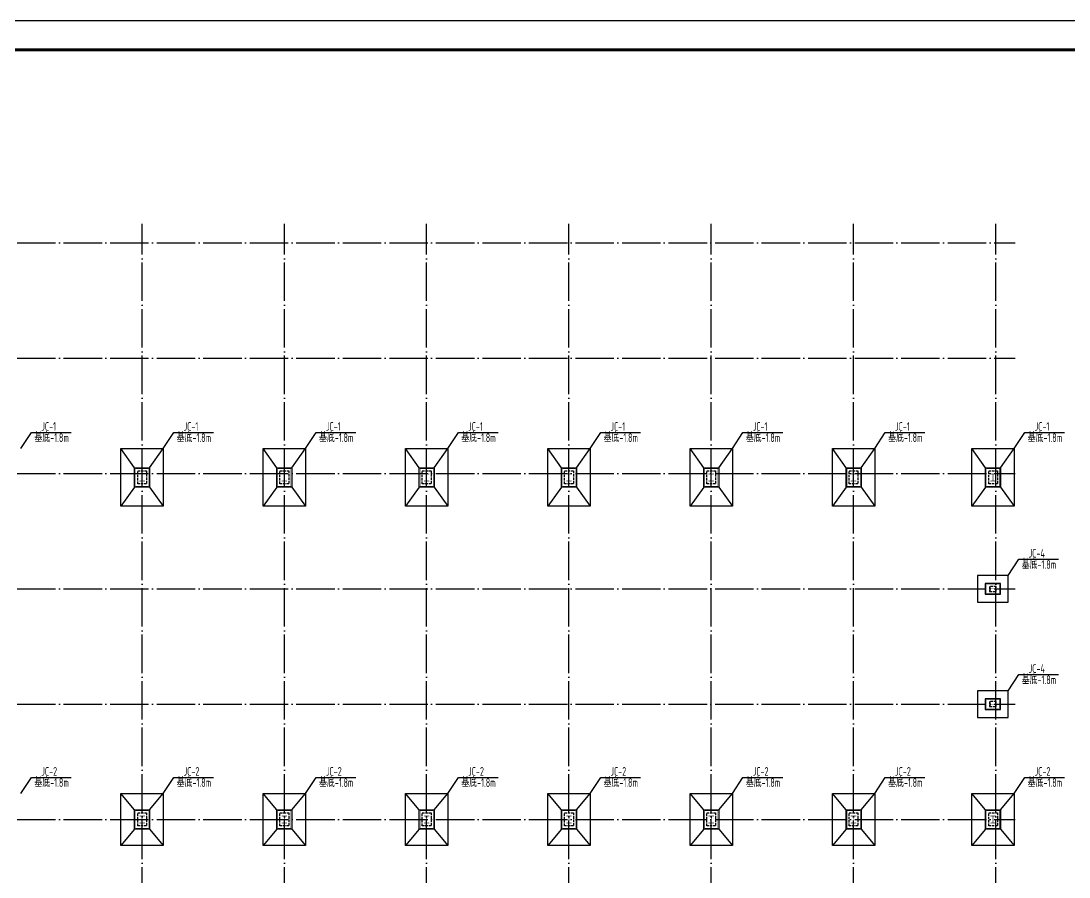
# Model space of a CAD drawing. Extents: x 8844666 to 9156203, y 1662182 to 2655606.
# Drawn here: x 9074089 to 9128598, y 2506044 to 2550594 of the extents above; entities that cross this region are included whole.
import ezdxf

# ---------------------------------------------------------------- set-up
doc = ezdxf.new("R2010")
doc.units = 0
doc.header["$LTSCALE"] = 1000
doc.header["$MEASUREMENT"] = 0
doc.linetypes.add('DASH', pattern=[0.35, 0.25, -0.1])
doc.linetypes.add('DOTE', pattern=[2.42, 2, -0.2, 0.02, -0.2])
for name, color, linetype in [('1000', 2, 'CONTINUOUS'), ('DOTE', 8, 'DOTE'), ('PUB_TITLE', 4, 'CONTINUOUS'), ('一般文字', 6, 'CONTINUOUS'), ('基础', 2, 'CONTINUOUS'), ('柱', 2, 'CONTINUOUS'), ('柱集中标注', 2, 'CONTINUOUS')]:
    doc.layers.add(name, color=color, linetype=linetype)
doc.styles.add('TSSD_REIN', font='atssdeng.shx', dxfattribs={"width": 0.7, "bigfont": 'atssdchn.shx'})

msp = doc.modelspace()

# ---------------------------------------------------------------- hatches: boundary and pattern name
at = {"layer": '柱'}
for color, points in [(2, [(9080529.3, 2526640.8), (9080249.3, 2526640.8), (9080249.3, 2526672.8), (9080377.3, 2526672.8), (9080377.3, 2527008.8), (9080249.3, 2527008.8), (9080249.3, 2527040.8), (9080529.3, 2527040.8), (9080529.3, 2527008.8), (9080401.3, 2527008.8), (9080401.3, 2526672.8), (9080529.3, 2526672.8)]), (2, [(9087929.3, 2526640.8), (9087649.3, 2526640.8), (9087649.3, 2526672.8), (9087777.3, 2526672.8), (9087777.3, 2527008.8), (9087649.3, 2527008.8), (9087649.3, 2527040.8), (9087929.3, 2527040.8), (9087929.3, 2527008.8), (9087801.3, 2527008.8), (9087801.3, 2526672.8), (9087929.3, 2526672.8)]), (2, [(9095329.3, 2526640.8), (9095049.3, 2526640.8), (9095049.3, 2526672.8), (9095177.3, 2526672.8), (9095177.3, 2527008.8), (9095049.3, 2527008.8), (9095049.3, 2527040.8), (9095329.3, 2527040.8), (9095329.3, 2527008.8), (9095201.3, 2527008.8), (9095201.3, 2526672.8), (9095329.3, 2526672.8)]), (2, [(9102729.3, 2526640.8), (9102449.3, 2526640.8), (9102449.3, 2526672.8), (9102577.3, 2526672.8), (9102577.3, 2527008.8), (9102449.3, 2527008.8), (9102449.3, 2527040.8), (9102729.3, 2527040.8), (9102729.3, 2527008.8), (9102601.3, 2527008.8), (9102601.3, 2526672.8), (9102729.3, 2526672.8)]), (2, [(9110129.3, 2526640.8), (9109849.3, 2526640.8), (9109849.3, 2526672.8), (9109977.3, 2526672.8), (9109977.3, 2527008.8), (9109849.3, 2527008.8), (9109849.3, 2527040.8), (9110129.3, 2527040.8), (9110129.3, 2527008.8), (9110001.3, 2527008.8), (9110001.3, 2526672.8), (9110129.3, 2526672.8)]), (2, [(9117529.3, 2526640.8), (9117249.3, 2526640.8), (9117249.3, 2526672.8), (9117377.3, 2526672.8), (9117377.3, 2527008.8), (9117249.3, 2527008.8), (9117249.3, 2527040.8), (9117529.3, 2527040.8), (9117529.3, 2527008.8), (9117401.3, 2527008.8), (9117401.3, 2526672.8), (9117529.3, 2526672.8)]), (2, [(9124789.3, 2526640.8), (9124509.3, 2526640.8), (9124509.3, 2526672.8), (9124637.3, 2526672.8), (9124637.3, 2527008.8), (9124509.3, 2527008.8), (9124509.3, 2527040.8), (9124789.3, 2527040.8), (9124789.3, 2527008.8), (9124661.3, 2527008.8), (9124661.3, 2526672.8), (9124789.3, 2526672.8)]), (3, [(9124789.3, 2520930.8), (9124789.3, 2521150.8), (9124757.3, 2521150.8), (9124757.3, 2521052.8), (9124521.3, 2521052.8), (9124521.3, 2521150.8), (9124489.3, 2521150.8), (9124489.3, 2520930.8), (9124521.3, 2520930.8), (9124521.3, 2521028.8), (9124757.3, 2521028.8), (9124757.3, 2520930.8)]), (3, [(9124789.3, 2514930.8), (9124789.3, 2515150.8), (9124757.3, 2515150.8), (9124757.3, 2515052.8), (9124521.3, 2515052.8), (9124521.3, 2515150.8), (9124489.3, 2515150.8), (9124489.3, 2514930.8), (9124521.3, 2514930.8), (9124521.3, 2515028.8), (9124757.3, 2515028.8), (9124757.3, 2514930.8)]), (2, [(9080529.3, 2508840.8), (9080249.3, 2508840.8), (9080249.3, 2508872.8), (9080377.3, 2508872.8), (9080377.3, 2509208.8), (9080249.3, 2509208.8), (9080249.3, 2509240.8), (9080529.3, 2509240.8), (9080529.3, 2509208.8), (9080401.3, 2509208.8), (9080401.3, 2508872.8), (9080529.3, 2508872.8)]), (2, [(9087929.3, 2508840.8), (9087649.3, 2508840.8), (9087649.3, 2508872.8), (9087777.3, 2508872.8), (9087777.3, 2509208.8), (9087649.3, 2509208.8), (9087649.3, 2509240.8), (9087929.3, 2509240.8), (9087929.3, 2509208.8), (9087801.3, 2509208.8), (9087801.3, 2508872.8), (9087929.3, 2508872.8)]), (2, [(9095329.3, 2508840.8), (9095049.3, 2508840.8), (9095049.3, 2508872.8), (9095177.3, 2508872.8), (9095177.3, 2509208.8), (9095049.3, 2509208.8), (9095049.3, 2509240.8), (9095329.3, 2509240.8), (9095329.3, 2509208.8), (9095201.3, 2509208.8), (9095201.3, 2508872.8), (9095329.3, 2508872.8)]), (2, [(9102729.3, 2508840.8), (9102449.3, 2508840.8), (9102449.3, 2508872.8), (9102577.3, 2508872.8), (9102577.3, 2509208.8), (9102449.3, 2509208.8), (9102449.3, 2509240.8), (9102729.3, 2509240.8), (9102729.3, 2509208.8), (9102601.3, 2509208.8), (9102601.3, 2508872.8), (9102729.3, 2508872.8)]), (2, [(9110129.3, 2508840.8), (9109849.3, 2508840.8), (9109849.3, 2508872.8), (9109977.3, 2508872.8), (9109977.3, 2509208.8), (9109849.3, 2509208.8), (9109849.3, 2509240.8), (9110129.3, 2509240.8), (9110129.3, 2509208.8), (9110001.3, 2509208.8), (9110001.3, 2508872.8), (9110129.3, 2508872.8)]), (2, [(9117529.3, 2508840.8), (9117249.3, 2508840.8), (9117249.3, 2508872.8), (9117377.3, 2508872.8), (9117377.3, 2509208.8), (9117249.3, 2509208.8), (9117249.3, 2509240.8), (9117529.3, 2509240.8), (9117529.3, 2509208.8), (9117401.3, 2509208.8), (9117401.3, 2508872.8), (9117529.3, 2508872.8)]), (2, [(9124789.3, 2508840.8), (9124509.3, 2508840.8), (9124509.3, 2508872.8), (9124637.3, 2508872.8), (9124637.3, 2509208.8), (9124509.3, 2509208.8), (9124509.3, 2509240.8), (9124789.3, 2509240.8), (9124789.3, 2509208.8), (9124661.3, 2509208.8), (9124661.3, 2508872.8), (9124789.3, 2508872.8)])]:
    msp.add_hatch(color=color, dxfattribs=at).paths.add_polyline_path(points)

# ---------------------------------------------------------------- linework, layer by layer
at = {"layer": '1000', "color": 3, "linetype": 'DASH', "ltscale": 0.5}
for points in [[(9080159.3, 2527180.8), (9080619.3, 2527180.8), (9080619.3, 2526500.8), (9080159.3, 2526500.8)], [(9087559.3, 2527180.8), (9088019.3, 2527180.8), (9088019.3, 2526500.8), (9087559.3, 2526500.8)], [(9094959.3, 2527180.8), (9095419.3, 2527180.8), (9095419.3, 2526500.8), (9094959.3, 2526500.8)], [(9102359.3, 2527180.8), (9102819.3, 2527180.8), (9102819.3, 2526500.8), (9102359.3, 2526500.8)], [(9109759.3, 2527180.8), (9110219.3, 2527180.8), (9110219.3, 2526500.8), (9109759.3, 2526500.8)], [(9117159.3, 2527180.8), (9117619.3, 2527180.8), (9117619.3, 2526500.8), (9117159.3, 2526500.8)], [(9124419.3, 2527180.8), (9124879.3, 2527180.8), (9124879.3, 2526500.8), (9124419.3, 2526500.8)], [(9124809.3, 2521170.8), (9124469.3, 2521170.8), (9124469.3, 2520910.8), (9124809.3, 2520910.8)], [(9124809.3, 2515170.8), (9124469.3, 2515170.8), (9124469.3, 2514910.8), (9124809.3, 2514910.8)], [(9080159.3, 2509380.8), (9080619.3, 2509380.8), (9080619.3, 2508700.8), (9080159.3, 2508700.8)], [(9087559.3, 2509380.8), (9088019.3, 2509380.8), (9088019.3, 2508700.8), (9087559.3, 2508700.8)], [(9094959.3, 2509380.8), (9095419.3, 2509380.8), (9095419.3, 2508700.8), (9094959.3, 2508700.8)], [(9102359.3, 2509380.8), (9102819.3, 2509380.8), (9102819.3, 2508700.8), (9102359.3, 2508700.8)], [(9109759.3, 2509380.8), (9110219.3, 2509380.8), (9110219.3, 2508700.8), (9109759.3, 2508700.8)], [(9117159.3, 2509380.8), (9117619.3, 2509380.8), (9117619.3, 2508700.8), (9117159.3, 2508700.8)], [(9124419.3, 2509380.8), (9124879.3, 2509380.8), (9124879.3, 2508700.8), (9124419.3, 2508700.8)]]:
    msp.add_lwpolyline(points, close=True, dxfattribs=at)
at = {"layer": 'DOTE'}
for p, q in [((9080389.3, 2490040.8), (9080389.3, 2540040.8)), ((9087789.3, 2490040.8), (9087789.3, 2540040.8)), ((9095189.3, 2490040.8), (9095189.3, 2540040.8)), ((9102589.3, 2490040.8), (9102589.3, 2540040.8)), ((9109989.3, 2490040.8), (9109989.3, 2540040.8)), ((9117389.3, 2490040.8), (9117389.3, 2540040.8)), ((9124789.3, 2490040.8), (9124789.3, 2540040.8)), ((8916589.3, 2539040.8), (9125789.3, 2539040.8)), ((8916589.3, 2533040.8), (9125789.3, 2533040.8)), ((8916589.3, 2527040.8), (9125789.3, 2527040.8)), ((8916589.3, 2521040.8), (9125789.3, 2521040.8)), ((8916589.3, 2515040.8), (9125789.3, 2515040.8)), ((8916589.3, 2509040.8), (9125789.3, 2509040.8))]:
    msp.add_line(p, q, dxfattribs=at)
at = {"layer": 'PUB_TITLE'}
msp.add_lwpolyline([(8903902.8, 2461493.8), (9156202.8, 2461493.8), (9156202.8, 2550593.8), (8903902.8, 2550593.8)], close=True, dxfattribs=at)
at = {"layer": 'PUB_TITLE', "const_width": 150}
msp.add_lwpolyline([(8907652.8, 2462993.8), (9154702.8, 2462993.8), (9154702.8, 2549093.8), (8907652.8, 2549093.8)], close=True, dxfattribs=at)
at = {"layer": '一般文字', "color": 6}
for points in [[(9074089.3, 2528340.8), (9074639.6, 2529180.4), (9076704.9, 2529180.4)], [(9081489.3, 2528340.8), (9082039.6, 2529180.4), (9084104.9, 2529180.4)], [(9088889.3, 2528340.8), (9089439.6, 2529180.4), (9091504.9, 2529180.4)], [(9096289.3, 2528340.8), (9096839.6, 2529180.4), (9098904.9, 2529180.4)], [(9103689.3, 2528340.8), (9104239.6, 2529180.4), (9106304.9, 2529180.4)], [(9111089.3, 2528340.8), (9111639.6, 2529180.4), (9113704.9, 2529180.4)], [(9118489.3, 2528340.8), (9119039.6, 2529180.4), (9121104.9, 2529180.4)], [(9125749.3, 2528340.8), (9126299.6, 2529180.4), (9128364.9, 2529180.4)], [(9125439.3, 2521740.8), (9125989.6, 2522580.4), (9128054.9, 2522580.4)], [(9125439.3, 2515740.8), (9125989.6, 2516580.4), (9128054.9, 2516580.4)], [(9074089.3, 2510390.8), (9074639.6, 2511230.4), (9076704.9, 2511230.4)], [(9081489.3, 2510390.8), (9082039.6, 2511230.4), (9084104.9, 2511230.4)], [(9088889.3, 2510390.8), (9089439.6, 2511230.4), (9091504.9, 2511230.4)], [(9096289.3, 2510390.8), (9096839.6, 2511230.4), (9098904.9, 2511230.4)], [(9103689.3, 2510390.8), (9104239.6, 2511230.4), (9106304.9, 2511230.4)], [(9111089.3, 2510390.8), (9111639.6, 2511230.4), (9113704.9, 2511230.4)], [(9118489.3, 2510390.8), (9119039.6, 2511230.4), (9121104.9, 2511230.4)], [(9125749.3, 2510390.8), (9126299.6, 2511230.4), (9128364.9, 2511230.4)]]:
    msp.add_lwpolyline(points, dxfattribs=at)
at = {"layer": '基础'}
for p, q in [((9079999.3, 2527340.8), (9079289.3, 2528340.8)), ((9080779.3, 2527340.8), (9081489.3, 2528340.8)), ((9087399.3, 2527340.8), (9086689.3, 2528340.8)), ((9088179.3, 2527340.8), (9088889.3, 2528340.8)), ((9094799.3, 2527340.8), (9094089.3, 2528340.8)), ((9095579.3, 2527340.8), (9096289.3, 2528340.8)), ((9102199.3, 2527340.8), (9101489.3, 2528340.8)), ((9102979.3, 2527340.8), (9103689.3, 2528340.8)), ((9109599.3, 2527340.8), (9108889.3, 2528340.8)), ((9110379.3, 2527340.8), (9111089.3, 2528340.8)), ((9116999.3, 2527340.8), (9116289.3, 2528340.8)), ((9117779.3, 2527340.8), (9118489.3, 2528340.8)), ((9124259.3, 2527340.8), (9123549.3, 2528340.8)), ((9125039.3, 2527340.8), (9125749.3, 2528340.8)), ((9079999.3, 2526340.8), (9079289.3, 2525340.8)), ((9080779.3, 2526340.8), (9081489.3, 2525340.8)), ((9087399.3, 2526340.8), (9086689.3, 2525340.8)), ((9088179.3, 2526340.8), (9088889.3, 2525340.8)), ((9094799.3, 2526340.8), (9094089.3, 2525340.8)), ((9095579.3, 2526340.8), (9096289.3, 2525340.8)), ((9102199.3, 2526340.8), (9101489.3, 2525340.8)), ((9102979.3, 2526340.8), (9103689.3, 2525340.8)), ((9109599.3, 2526340.8), (9108889.3, 2525340.8)), ((9110379.3, 2526340.8), (9111089.3, 2525340.8)), ((9116999.3, 2526340.8), (9116289.3, 2525340.8)), ((9117779.3, 2526340.8), (9118489.3, 2525340.8)), ((9124259.3, 2526340.8), (9123549.3, 2525340.8)), ((9125039.3, 2526340.8), (9125749.3, 2525340.8)), ((9079999.3, 2509540.8), (9079289.3, 2510390.8)), ((9080779.3, 2509540.8), (9081489.3, 2510390.8)), ((9087399.3, 2509540.8), (9086689.3, 2510390.8)), ((9088179.3, 2509540.8), (9088889.3, 2510390.8)), ((9094799.3, 2509540.8), (9094089.3, 2510390.8)), ((9095579.3, 2509540.8), (9096289.3, 2510390.8)), ((9102199.3, 2509540.8), (9101489.3, 2510390.8)), ((9102979.3, 2509540.8), (9103689.3, 2510390.8)), ((9109599.3, 2509540.8), (9108889.3, 2510390.8)), ((9110379.3, 2509540.8), (9111089.3, 2510390.8)), ((9116999.3, 2509540.8), (9116289.3, 2510390.8)), ((9117779.3, 2509540.8), (9118489.3, 2510390.8)), ((9124259.3, 2509540.8), (9123549.3, 2510390.8)), ((9125039.3, 2509540.8), (9125749.3, 2510390.8)), ((9079999.3, 2508540.8), (9079289.3, 2507690.8)), ((9080779.3, 2508540.8), (9081489.3, 2507690.8)), ((9087399.3, 2508540.8), (9086689.3, 2507690.8)), ((9088179.3, 2508540.8), (9088889.3, 2507690.8)), ((9094799.3, 2508540.8), (9094089.3, 2507690.8)), ((9095579.3, 2508540.8), (9096289.3, 2507690.8)), ((9102199.3, 2508540.8), (9101489.3, 2507690.8)), ((9102979.3, 2508540.8), (9103689.3, 2507690.8)), ((9109599.3, 2508540.8), (9108889.3, 2507690.8)), ((9110379.3, 2508540.8), (9111089.3, 2507690.8)), ((9116999.3, 2508540.8), (9116289.3, 2507690.8)), ((9117779.3, 2508540.8), (9118489.3, 2507690.8)), ((9124259.3, 2508540.8), (9123549.3, 2507690.8)), ((9125039.3, 2508540.8), (9125749.3, 2507690.8))]:
    msp.add_line(p, q, dxfattribs=at)
for points in [[(9079289.3, 2528340.8), (9081489.3, 2528340.8), (9081489.3, 2525340.8), (9079289.3, 2525340.8)], [(9086689.3, 2528340.8), (9088889.3, 2528340.8), (9088889.3, 2525340.8), (9086689.3, 2525340.8)], [(9094089.3, 2528340.8), (9096289.3, 2528340.8), (9096289.3, 2525340.8), (9094089.3, 2525340.8)], [(9101489.3, 2528340.8), (9103689.3, 2528340.8), (9103689.3, 2525340.8), (9101489.3, 2525340.8)], [(9108889.3, 2528340.8), (9111089.3, 2528340.8), (9111089.3, 2525340.8), (9108889.3, 2525340.8)], [(9116289.3, 2528340.8), (9118489.3, 2528340.8), (9118489.3, 2525340.8), (9116289.3, 2525340.8)], [(9123549.3, 2528340.8), (9125749.3, 2528340.8), (9125749.3, 2525340.8), (9123549.3, 2525340.8)], [(9079999.3, 2527340.8), (9080779.3, 2527340.8), (9080779.3, 2526340.8), (9079999.3, 2526340.8)], [(9087399.3, 2527340.8), (9088179.3, 2527340.8), (9088179.3, 2526340.8), (9087399.3, 2526340.8)], [(9094799.3, 2527340.8), (9095579.3, 2527340.8), (9095579.3, 2526340.8), (9094799.3, 2526340.8)], [(9102199.3, 2527340.8), (9102979.3, 2527340.8), (9102979.3, 2526340.8), (9102199.3, 2526340.8)], [(9109599.3, 2527340.8), (9110379.3, 2527340.8), (9110379.3, 2526340.8), (9109599.3, 2526340.8)], [(9116999.3, 2527340.8), (9117779.3, 2527340.8), (9117779.3, 2526340.8), (9116999.3, 2526340.8)], [(9124259.3, 2527340.8), (9125039.3, 2527340.8), (9125039.3, 2526340.8), (9124259.3, 2526340.8)], [(9125439.3, 2521740.8), (9123839.3, 2521740.8), (9123839.3, 2520340.8), (9125439.3, 2520340.8)], [(9125039.3, 2521315.8), (9124239.3, 2521315.8), (9124239.3, 2520765.8), (9125039.3, 2520765.8)], [(9125439.3, 2515740.8), (9123839.3, 2515740.8), (9123839.3, 2514340.8), (9125439.3, 2514340.8)], [(9125039.3, 2515315.8), (9124239.3, 2515315.8), (9124239.3, 2514765.8), (9125039.3, 2514765.8)], [(9079289.3, 2510390.8), (9081489.3, 2510390.8), (9081489.3, 2507690.8), (9079289.3, 2507690.8)], [(9086689.3, 2510390.8), (9088889.3, 2510390.8), (9088889.3, 2507690.8), (9086689.3, 2507690.8)], [(9094089.3, 2510390.8), (9096289.3, 2510390.8), (9096289.3, 2507690.8), (9094089.3, 2507690.8)], [(9101489.3, 2510390.8), (9103689.3, 2510390.8), (9103689.3, 2507690.8), (9101489.3, 2507690.8)], [(9108889.3, 2510390.8), (9111089.3, 2510390.8), (9111089.3, 2507690.8), (9108889.3, 2507690.8)], [(9116289.3, 2510390.8), (9118489.3, 2510390.8), (9118489.3, 2507690.8), (9116289.3, 2507690.8)], [(9123549.3, 2510390.8), (9125749.3, 2510390.8), (9125749.3, 2507690.8), (9123549.3, 2507690.8)], [(9079999.3, 2509540.8), (9080779.3, 2509540.8), (9080779.3, 2508540.8), (9079999.3, 2508540.8)], [(9087399.3, 2509540.8), (9088179.3, 2509540.8), (9088179.3, 2508540.8), (9087399.3, 2508540.8)], [(9094799.3, 2509540.8), (9095579.3, 2509540.8), (9095579.3, 2508540.8), (9094799.3, 2508540.8)], [(9102199.3, 2509540.8), (9102979.3, 2509540.8), (9102979.3, 2508540.8), (9102199.3, 2508540.8)], [(9109599.3, 2509540.8), (9110379.3, 2509540.8), (9110379.3, 2508540.8), (9109599.3, 2508540.8)], [(9116999.3, 2509540.8), (9117779.3, 2509540.8), (9117779.3, 2508540.8), (9116999.3, 2508540.8)], [(9124259.3, 2509540.8), (9125039.3, 2509540.8), (9125039.3, 2508540.8), (9124259.3, 2508540.8)]]:
    msp.add_lwpolyline(points, close=True, dxfattribs=at)
at = {"layer": '柱', "color": 2, "const_width": 5}
for points in [[(9080529.3, 2526640.8), (9080249.3, 2526640.8), (9080249.3, 2526672.8), (9080377.3, 2526672.8), (9080377.3, 2527008.8), (9080249.3, 2527008.8), (9080249.3, 2527040.8), (9080529.3, 2527040.8), (9080529.3, 2527008.8), (9080401.3, 2527008.8), (9080401.3, 2526672.8), (9080529.3, 2526672.8)], [(9087929.3, 2526640.8), (9087649.3, 2526640.8), (9087649.3, 2526672.8), (9087777.3, 2526672.8), (9087777.3, 2527008.8), (9087649.3, 2527008.8), (9087649.3, 2527040.8), (9087929.3, 2527040.8), (9087929.3, 2527008.8), (9087801.3, 2527008.8), (9087801.3, 2526672.8), (9087929.3, 2526672.8)], [(9095329.3, 2526640.8), (9095049.3, 2526640.8), (9095049.3, 2526672.8), (9095177.3, 2526672.8), (9095177.3, 2527008.8), (9095049.3, 2527008.8), (9095049.3, 2527040.8), (9095329.3, 2527040.8), (9095329.3, 2527008.8), (9095201.3, 2527008.8), (9095201.3, 2526672.8), (9095329.3, 2526672.8)], [(9102729.3, 2526640.8), (9102449.3, 2526640.8), (9102449.3, 2526672.8), (9102577.3, 2526672.8), (9102577.3, 2527008.8), (9102449.3, 2527008.8), (9102449.3, 2527040.8), (9102729.3, 2527040.8), (9102729.3, 2527008.8), (9102601.3, 2527008.8), (9102601.3, 2526672.8), (9102729.3, 2526672.8)], [(9110129.3, 2526640.8), (9109849.3, 2526640.8), (9109849.3, 2526672.8), (9109977.3, 2526672.8), (9109977.3, 2527008.8), (9109849.3, 2527008.8), (9109849.3, 2527040.8), (9110129.3, 2527040.8), (9110129.3, 2527008.8), (9110001.3, 2527008.8), (9110001.3, 2526672.8), (9110129.3, 2526672.8)], [(9117529.3, 2526640.8), (9117249.3, 2526640.8), (9117249.3, 2526672.8), (9117377.3, 2526672.8), (9117377.3, 2527008.8), (9117249.3, 2527008.8), (9117249.3, 2527040.8), (9117529.3, 2527040.8), (9117529.3, 2527008.8), (9117401.3, 2527008.8), (9117401.3, 2526672.8), (9117529.3, 2526672.8)], [(9124789.3, 2526640.8), (9124509.3, 2526640.8), (9124509.3, 2526672.8), (9124637.3, 2526672.8), (9124637.3, 2527008.8), (9124509.3, 2527008.8), (9124509.3, 2527040.8), (9124789.3, 2527040.8), (9124789.3, 2527008.8), (9124661.3, 2527008.8), (9124661.3, 2526672.8), (9124789.3, 2526672.8)], [(9080529.3, 2508840.8), (9080249.3, 2508840.8), (9080249.3, 2508872.8), (9080377.3, 2508872.8), (9080377.3, 2509208.8), (9080249.3, 2509208.8), (9080249.3, 2509240.8), (9080529.3, 2509240.8), (9080529.3, 2509208.8), (9080401.3, 2509208.8), (9080401.3, 2508872.8), (9080529.3, 2508872.8)], [(9087929.3, 2508840.8), (9087649.3, 2508840.8), (9087649.3, 2508872.8), (9087777.3, 2508872.8), (9087777.3, 2509208.8), (9087649.3, 2509208.8), (9087649.3, 2509240.8), (9087929.3, 2509240.8), (9087929.3, 2509208.8), (9087801.3, 2509208.8), (9087801.3, 2508872.8), (9087929.3, 2508872.8)], [(9095329.3, 2508840.8), (9095049.3, 2508840.8), (9095049.3, 2508872.8), (9095177.3, 2508872.8), (9095177.3, 2509208.8), (9095049.3, 2509208.8), (9095049.3, 2509240.8), (9095329.3, 2509240.8), (9095329.3, 2509208.8), (9095201.3, 2509208.8), (9095201.3, 2508872.8), (9095329.3, 2508872.8)], [(9102729.3, 2508840.8), (9102449.3, 2508840.8), (9102449.3, 2508872.8), (9102577.3, 2508872.8), (9102577.3, 2509208.8), (9102449.3, 2509208.8), (9102449.3, 2509240.8), (9102729.3, 2509240.8), (9102729.3, 2509208.8), (9102601.3, 2509208.8), (9102601.3, 2508872.8), (9102729.3, 2508872.8)], [(9110129.3, 2508840.8), (9109849.3, 2508840.8), (9109849.3, 2508872.8), (9109977.3, 2508872.8), (9109977.3, 2509208.8), (9109849.3, 2509208.8), (9109849.3, 2509240.8), (9110129.3, 2509240.8), (9110129.3, 2509208.8), (9110001.3, 2509208.8), (9110001.3, 2508872.8), (9110129.3, 2508872.8)], [(9117529.3, 2508840.8), (9117249.3, 2508840.8), (9117249.3, 2508872.8), (9117377.3, 2508872.8), (9117377.3, 2509208.8), (9117249.3, 2509208.8), (9117249.3, 2509240.8), (9117529.3, 2509240.8), (9117529.3, 2509208.8), (9117401.3, 2509208.8), (9117401.3, 2508872.8), (9117529.3, 2508872.8)], [(9124789.3, 2508840.8), (9124509.3, 2508840.8), (9124509.3, 2508872.8), (9124637.3, 2508872.8), (9124637.3, 2509208.8), (9124509.3, 2509208.8), (9124509.3, 2509240.8), (9124789.3, 2509240.8), (9124789.3, 2509208.8), (9124661.3, 2509208.8), (9124661.3, 2508872.8), (9124789.3, 2508872.8)]]:
    msp.add_lwpolyline(points, close=True, dxfattribs=at)
at = {"layer": '柱', "color": 3, "const_width": 5}
for points in [[(9124789.3, 2520930.8), (9124789.3, 2521150.8), (9124757.3, 2521150.8), (9124757.3, 2521052.8), (9124521.3, 2521052.8), (9124521.3, 2521150.8), (9124489.3, 2521150.8), (9124489.3, 2520930.8), (9124521.3, 2520930.8), (9124521.3, 2521028.8), (9124757.3, 2521028.8), (9124757.3, 2520930.8)], [(9124789.3, 2514930.8), (9124789.3, 2515150.8), (9124757.3, 2515150.8), (9124757.3, 2515052.8), (9124521.3, 2515052.8), (9124521.3, 2515150.8), (9124489.3, 2515150.8), (9124489.3, 2514930.8), (9124521.3, 2514930.8), (9124521.3, 2515028.8), (9124757.3, 2515028.8), (9124757.3, 2514930.8)]]:
    msp.add_lwpolyline(points, close=True, dxfattribs=at)
at = {"layer": '柱集中标注', "color": 6, "const_width": 20}
for points in [[(9080049.3, 2527290.8), (9080729.3, 2527290.8), (9080729.3, 2526390.8), (9080049.3, 2526390.8)], [(9087449.3, 2527290.8), (9088129.3, 2527290.8), (9088129.3, 2526390.8), (9087449.3, 2526390.8)], [(9094849.3, 2527290.8), (9095529.3, 2527290.8), (9095529.3, 2526390.8), (9094849.3, 2526390.8)], [(9102249.3, 2527290.8), (9102929.3, 2527290.8), (9102929.3, 2526390.8), (9102249.3, 2526390.8)], [(9109649.3, 2527290.8), (9110329.3, 2527290.8), (9110329.3, 2526390.8), (9109649.3, 2526390.8)], [(9117049.3, 2527290.8), (9117729.3, 2527290.8), (9117729.3, 2526390.8), (9117049.3, 2526390.8)], [(9124309.3, 2527290.8), (9124989.3, 2527290.8), (9124989.3, 2526390.8), (9124309.3, 2526390.8)], [(9124989.3, 2521265.8), (9124289.3, 2521265.8), (9124289.3, 2520815.8), (9124989.3, 2520815.8)], [(9124989.3, 2515265.8), (9124289.3, 2515265.8), (9124289.3, 2514815.8), (9124989.3, 2514815.8)], [(9080049.3, 2509490.8), (9080729.3, 2509490.8), (9080729.3, 2508590.8), (9080049.3, 2508590.8)], [(9087449.3, 2509490.8), (9088129.3, 2509490.8), (9088129.3, 2508590.8), (9087449.3, 2508590.8)], [(9094849.3, 2509490.8), (9095529.3, 2509490.8), (9095529.3, 2508590.8), (9094849.3, 2508590.8)], [(9102249.3, 2509490.8), (9102929.3, 2509490.8), (9102929.3, 2508590.8), (9102249.3, 2508590.8)], [(9109649.3, 2509490.8), (9110329.3, 2509490.8), (9110329.3, 2508590.8), (9109649.3, 2508590.8)], [(9117049.3, 2509490.8), (9117729.3, 2509490.8), (9117729.3, 2508590.8), (9117049.3, 2508590.8)], [(9124309.3, 2509490.8), (9124989.3, 2509490.8), (9124989.3, 2508590.8), (9124309.3, 2508590.8)]]:
    msp.add_lwpolyline(points, close=True, dxfattribs=at)

# ---------------------------------------------------------------- texts
at = {"layer": '一般文字', "color": 6, "style": 'TSSD_REIN', "width": 0.7}
for s, p in [('JC-1', (9075146.7, 2529266.4)), ('JC-1', (9082546.7, 2529266.4)), ('JC-1', (9089946.7, 2529266.4)), ('JC-1', (9097346.7, 2529266.4)), ('JC-1', (9104746.7, 2529266.4)), ('JC-1', (9112146.7, 2529266.4)), ('JC-1', (9119546.7, 2529266.4)), ('JC-1', (9126806.7, 2529266.4)), ('基底-1.8m', (9074791.8, 2528684.9)), ('基底-1.8m', (9082191.8, 2528684.9)), ('基底-1.8m', (9089591.8, 2528684.9)), ('基底-1.8m', (9096991.8, 2528684.9)), ('基底-1.8m', (9104391.8, 2528684.9)), ('基底-1.8m', (9111791.8, 2528684.9)), ('基底-1.8m', (9119191.8, 2528684.9)), ('基底-1.8m', (9126451.8, 2528684.9)), ('JC-4', (9126496.7, 2522666.4)), ('基底-1.8m', (9126141.8, 2522084.9)), ('JC-4', (9126496.7, 2516666.4)), ('基底-1.8m', (9126141.8, 2516084.9)), ('基底-1.8m', (9074791.8, 2510734.9)), ('JC-2', (9075146.7, 2511316.4)), ('基底-1.8m', (9082191.8, 2510734.9)), ('JC-2', (9082546.7, 2511316.4)), ('基底-1.8m', (9089591.8, 2510734.9)), ('JC-2', (9089946.7, 2511316.4)), ('基底-1.8m', (9096991.8, 2510734.9)), ('JC-2', (9097346.7, 2511316.4)), ('基底-1.8m', (9104391.8, 2510734.9)), ('JC-2', (9104746.7, 2511316.4)), ('基底-1.8m', (9111791.8, 2510734.9)), ('JC-2', (9112146.7, 2511316.4)), ('基底-1.8m', (9119191.8, 2510734.9)), ('JC-2', (9119546.7, 2511316.4)), ('基底-1.8m', (9126451.8, 2510734.9)), ('JC-2', (9126806.7, 2511316.4))]:
    msp.add_text(s, height=450, dxfattribs=at).set_placement(p)

doc.saveas('drawing.dxf')
